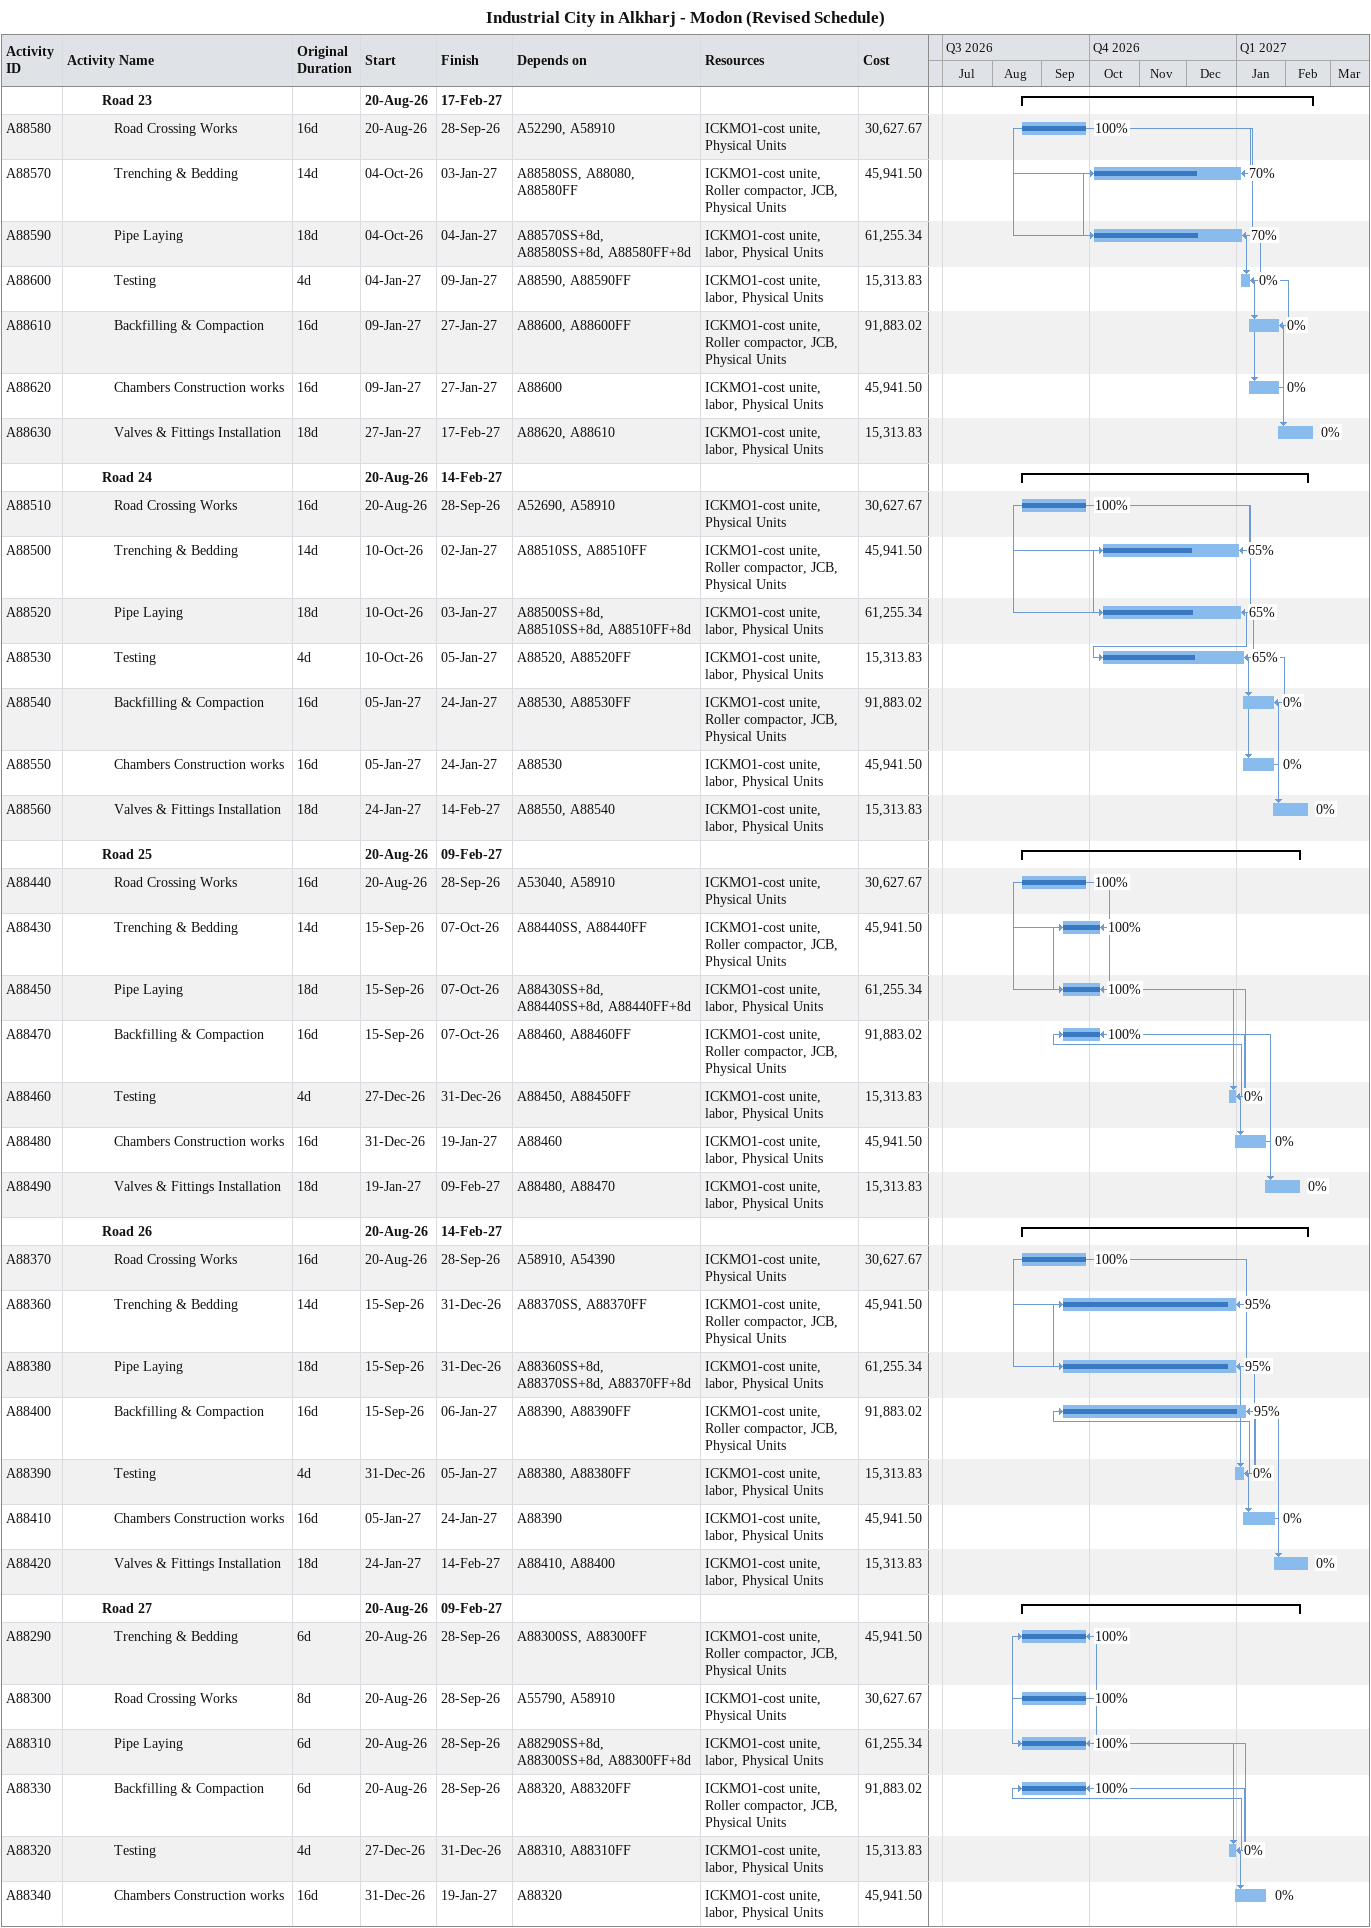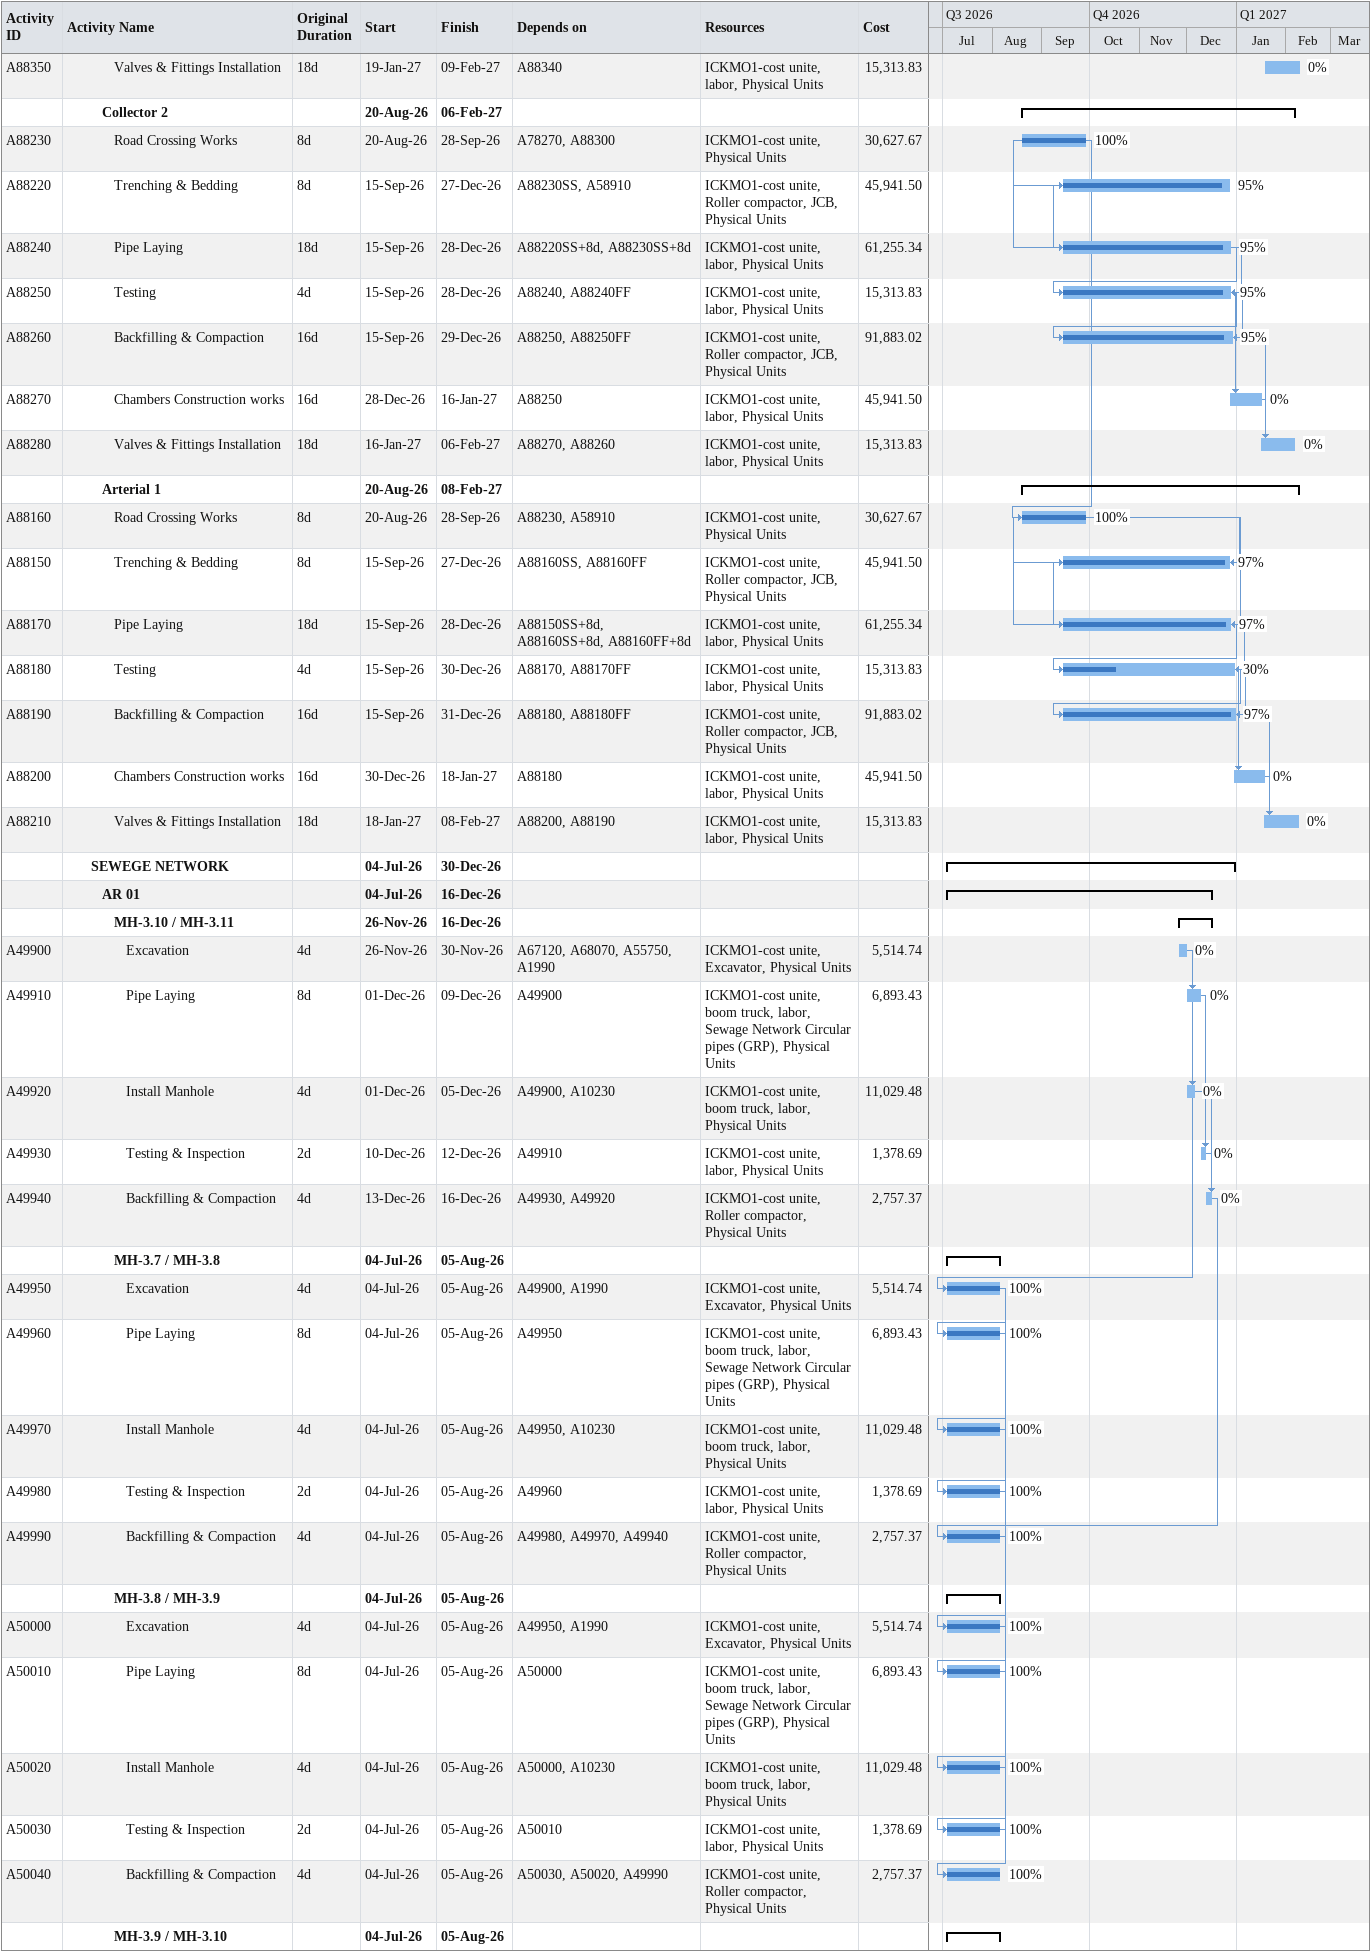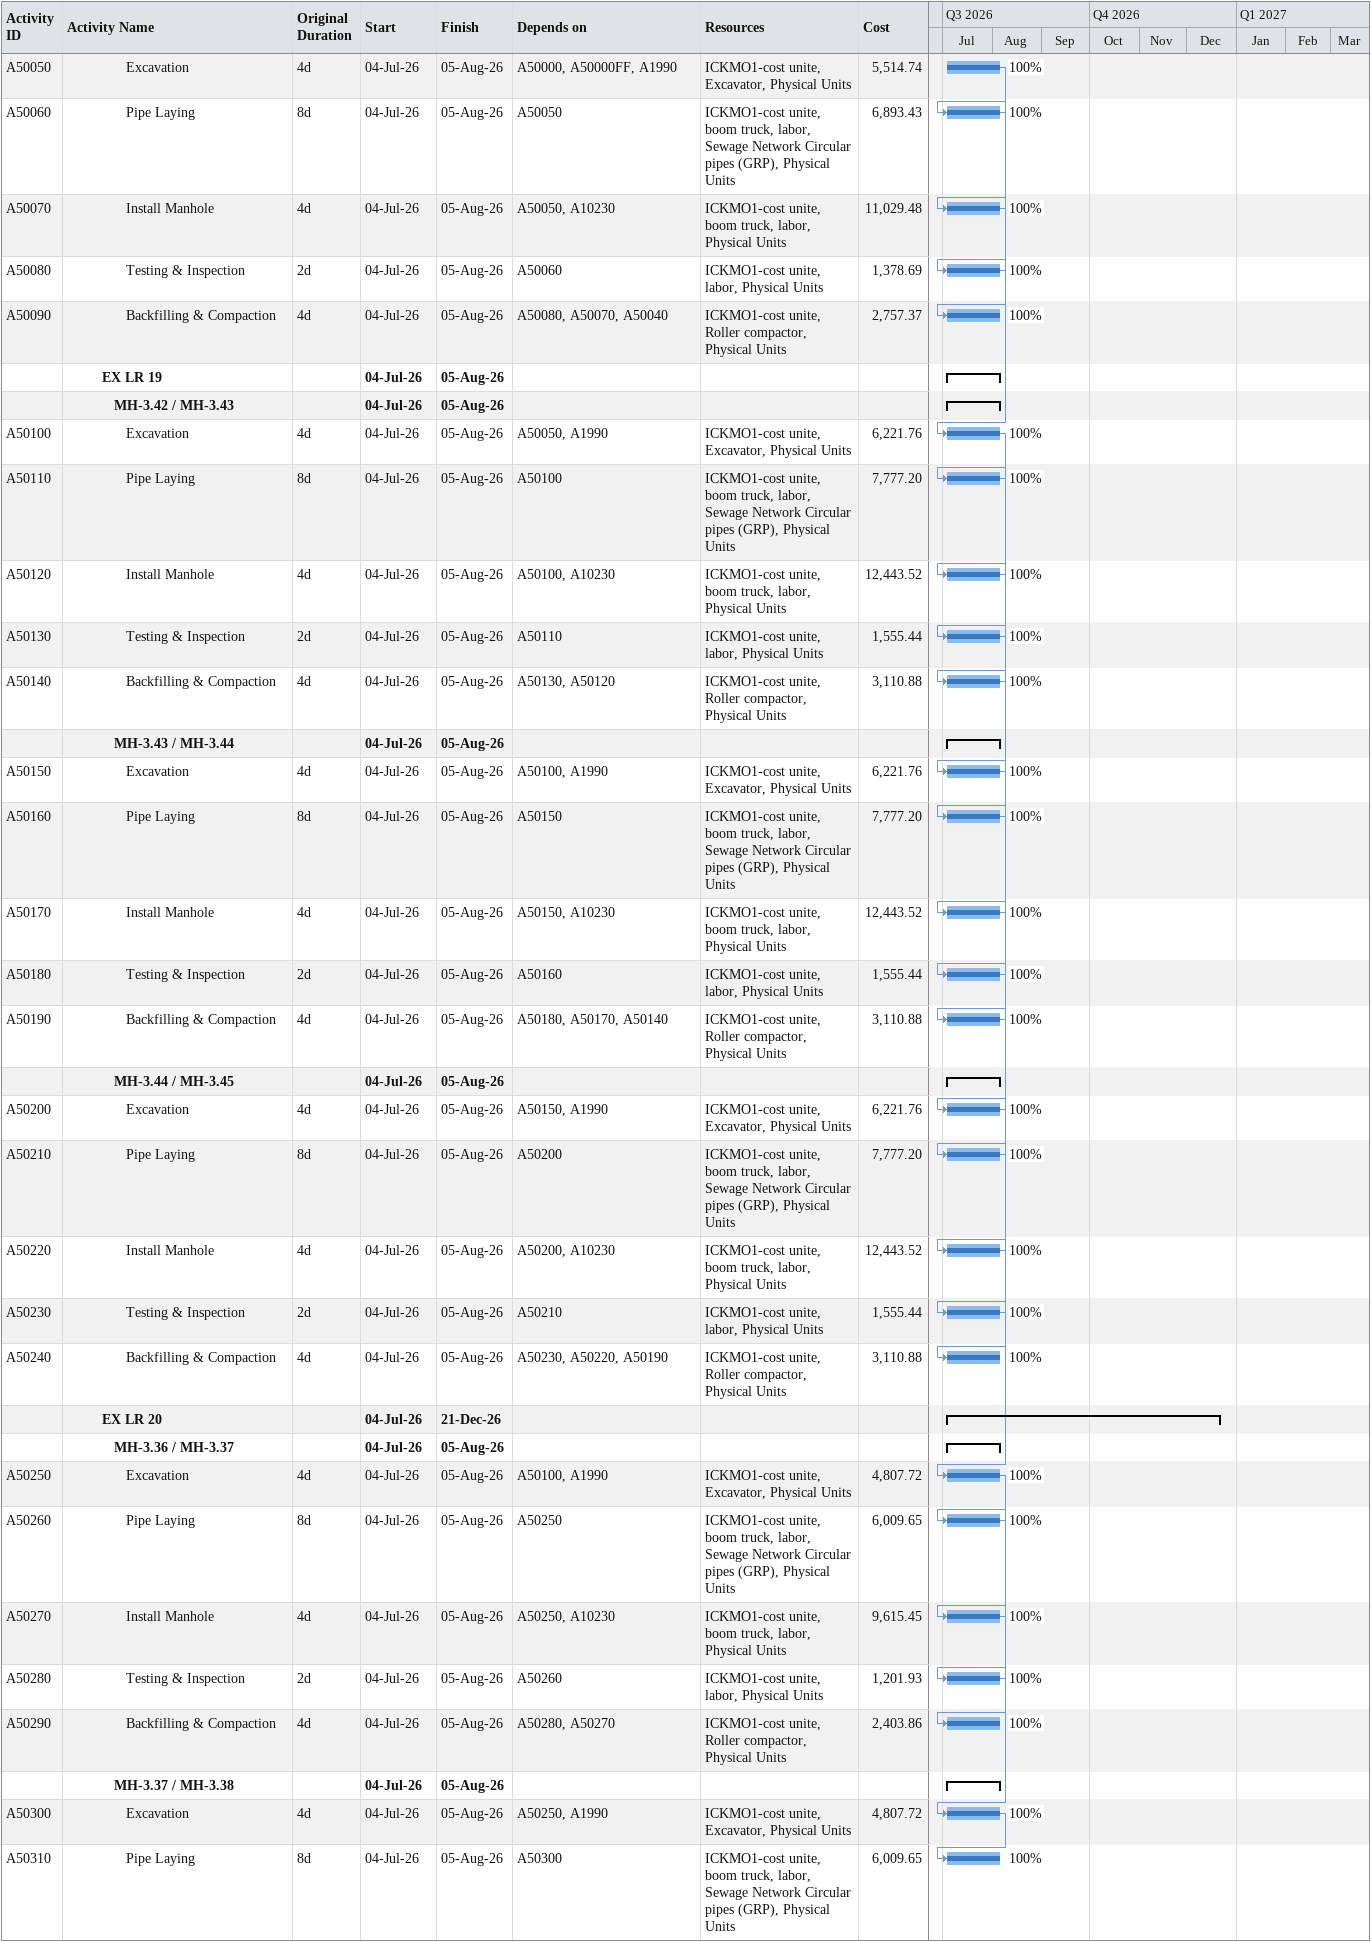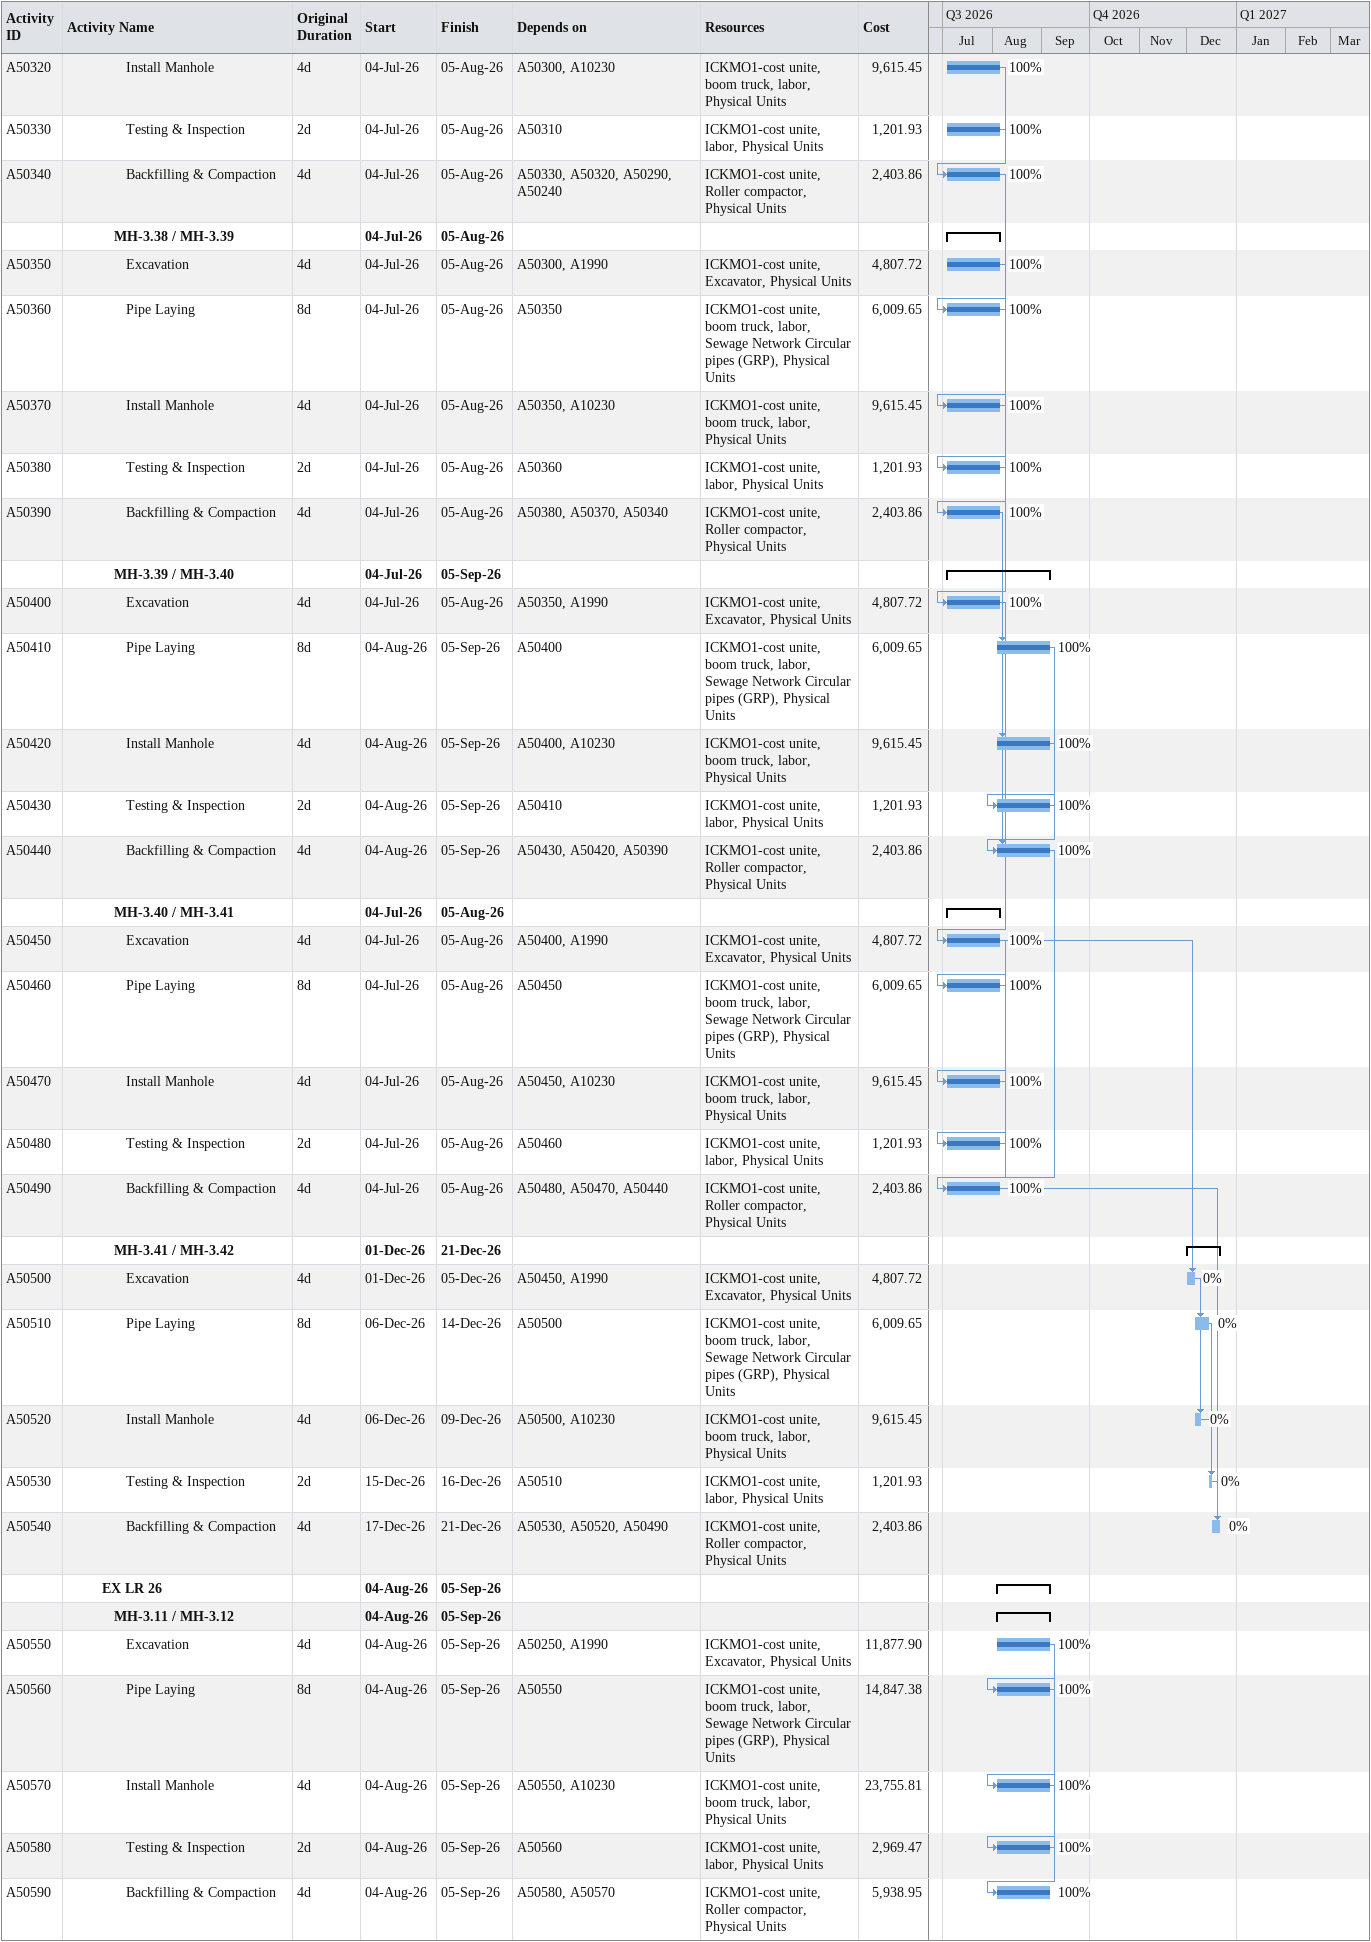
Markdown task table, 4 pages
Industrial City in Alkharj - Modon (Revised Schedule)

| ID | Level | Task | Original duration | Start | Finish | Predecessors | Resources | % complete | Cost |
|---|---|---|---|---|---|---|---|---|---|
|  | 4 | **Road 23** |  | 2026-08-20 | 2027-02-17 |  |  |  |  |
| A88580 | 5 | Road Crossing Works | 16d | 2026-08-20 | 2026-09-28 | A52290, A58910 | ICKMO1-cost unite, Physical Units | 100 | 30627.67 |
| A88570 | 5 | Trenching & Bedding | 14d | 2026-10-04 | 2027-01-03 | A88580SS, A88080, A88580FF | ICKMO1-cost unite, Roller compactor, JCB, Physical Units | 70 | 45941.50 |
| A88590 | 5 | Pipe Laying | 18d | 2026-10-04 | 2027-01-04 | A88570SS+8d, A88580SS+8d, A88580FF+8d | ICKMO1-cost unite, labor, Physical Units | 70 | 61255.34 |
| A88600 | 5 | Testing | 4d | 2027-01-04 | 2027-01-09 | A88590, A88590FF | ICKMO1-cost unite, labor, Physical Units | 0 | 15313.83 |
| A88610 | 5 | Backfilling & Compaction | 16d | 2027-01-09 | 2027-01-27 | A88600, A88600FF | ICKMO1-cost unite, Roller compactor, JCB, Physical Units | 0 | 91883.02 |
| A88620 | 5 | Chambers Construction works | 16d | 2027-01-09 | 2027-01-27 | A88600 | ICKMO1-cost unite, labor, Physical Units | 0 | 45941.50 |
| A88630 | 5 | Valves & Fittings Installation | 18d | 2027-01-27 | 2027-02-17 | A88620, A88610 | ICKMO1-cost unite, labor, Physical Units | 0 | 15313.83 |
|  | 4 | **Road 24** |  | 2026-08-20 | 2027-02-14 |  |  |  |  |
| A88510 | 5 | Road Crossing Works | 16d | 2026-08-20 | 2026-09-28 | A52690, A58910 | ICKMO1-cost unite, Physical Units | 100 | 30627.67 |
| A88500 | 5 | Trenching & Bedding | 14d | 2026-10-10 | 2027-01-02 | A88510SS, A88510FF | ICKMO1-cost unite, Roller compactor, JCB, Physical Units | 65 | 45941.50 |
| A88520 | 5 | Pipe Laying | 18d | 2026-10-10 | 2027-01-03 | A88500SS+8d, A88510SS+8d, A88510FF+8d | ICKMO1-cost unite, labor, Physical Units | 65 | 61255.34 |
| A88530 | 5 | Testing | 4d | 2026-10-10 | 2027-01-05 | A88520, A88520FF | ICKMO1-cost unite, labor, Physical Units | 65 | 15313.83 |
| A88540 | 5 | Backfilling & Compaction | 16d | 2027-01-05 | 2027-01-24 | A88530, A88530FF | ICKMO1-cost unite, Roller compactor, JCB, Physical Units | 0 | 91883.02 |
| A88550 | 5 | Chambers Construction works | 16d | 2027-01-05 | 2027-01-24 | A88530 | ICKMO1-cost unite, labor, Physical Units | 0 | 45941.50 |
| A88560 | 5 | Valves & Fittings Installation | 18d | 2027-01-24 | 2027-02-14 | A88550, A88540 | ICKMO1-cost unite, labor, Physical Units | 0 | 15313.83 |
|  | 4 | **Road 25** |  | 2026-08-20 | 2027-02-09 |  |  |  |  |
| A88440 | 5 | Road Crossing Works | 16d | 2026-08-20 | 2026-09-28 | A53040, A58910 | ICKMO1-cost unite, Physical Units | 100 | 30627.67 |
| A88430 | 5 | Trenching & Bedding | 14d | 2026-09-15 | 2026-10-07 | A88440SS, A88440FF | ICKMO1-cost unite, Roller compactor, JCB, Physical Units | 100 | 45941.50 |
| A88450 | 5 | Pipe Laying | 18d | 2026-09-15 | 2026-10-07 | A88430SS+8d, A88440SS+8d, A88440FF+8d | ICKMO1-cost unite, labor, Physical Units | 100 | 61255.34 |
| A88470 | 5 | Backfilling & Compaction | 16d | 2026-09-15 | 2026-10-07 | A88460, A88460FF | ICKMO1-cost unite, Roller compactor, JCB, Physical Units | 100 | 91883.02 |
| A88460 | 5 | Testing | 4d | 2026-12-27 | 2026-12-31 | A88450, A88450FF | ICKMO1-cost unite, labor, Physical Units | 0 | 15313.83 |
| A88480 | 5 | Chambers Construction works | 16d | 2026-12-31 | 2027-01-19 | A88460 | ICKMO1-cost unite, labor, Physical Units | 0 | 45941.50 |
| A88490 | 5 | Valves & Fittings Installation | 18d | 2027-01-19 | 2027-02-09 | A88480, A88470 | ICKMO1-cost unite, labor, Physical Units | 0 | 15313.83 |
|  | 4 | **Road 26** |  | 2026-08-20 | 2027-02-14 |  |  |  |  |
| A88370 | 5 | Road Crossing Works | 16d | 2026-08-20 | 2026-09-28 | A58910, A54390 | ICKMO1-cost unite, Physical Units | 100 | 30627.67 |
| A88360 | 5 | Trenching & Bedding | 14d | 2026-09-15 | 2026-12-31 | A88370SS, A88370FF | ICKMO1-cost unite, Roller compactor, JCB, Physical Units | 95 | 45941.50 |
| A88380 | 5 | Pipe Laying | 18d | 2026-09-15 | 2026-12-31 | A88360SS+8d, A88370SS+8d, A88370FF+8d | ICKMO1-cost unite, labor, Physical Units | 95 | 61255.34 |
| A88400 | 5 | Backfilling & Compaction | 16d | 2026-09-15 | 2027-01-06 | A88390, A88390FF | ICKMO1-cost unite, Roller compactor, JCB, Physical Units | 95 | 91883.02 |
| A88390 | 5 | Testing | 4d | 2026-12-31 | 2027-01-05 | A88380, A88380FF | ICKMO1-cost unite, labor, Physical Units | 0 | 15313.83 |
| A88410 | 5 | Chambers Construction works | 16d | 2027-01-05 | 2027-01-24 | A88390 | ICKMO1-cost unite, labor, Physical Units | 0 | 45941.50 |
| A88420 | 5 | Valves & Fittings Installation | 18d | 2027-01-24 | 2027-02-14 | A88410, A88400 | ICKMO1-cost unite, labor, Physical Units | 0 | 15313.83 |
|  | 4 | **Road 27** |  | 2026-08-20 | 2027-02-09 |  |  |  |  |
| A88290 | 5 | Trenching & Bedding | 6d | 2026-08-20 | 2026-09-28 | A88300SS, A88300FF | ICKMO1-cost unite, Roller compactor, JCB, Physical Units | 100 | 45941.50 |
| A88300 | 5 | Road Crossing Works | 8d | 2026-08-20 | 2026-09-28 | A55790, A58910 | ICKMO1-cost unite, Physical Units | 100 | 30627.67 |
| A88310 | 5 | Pipe Laying | 6d | 2026-08-20 | 2026-09-28 | A88290SS+8d, A88300SS+8d, A88300FF+8d | ICKMO1-cost unite, labor, Physical Units | 100 | 61255.34 |
| A88330 | 5 | Backfilling & Compaction | 6d | 2026-08-20 | 2026-09-28 | A88320, A88320FF | ICKMO1-cost unite, Roller compactor, JCB, Physical Units | 100 | 91883.02 |
| A88320 | 5 | Testing | 4d | 2026-12-27 | 2026-12-31 | A88310, A88310FF | ICKMO1-cost unite, labor, Physical Units | 0 | 15313.83 |
| A88340 | 5 | Chambers Construction works | 16d | 2026-12-31 | 2027-01-19 | A88320 | ICKMO1-cost unite, labor, Physical Units | 0 | 45941.50 |
| A88350 | 5 | Valves & Fittings Installation | 18d | 2027-01-19 | 2027-02-09 | A88340 | ICKMO1-cost unite, labor, Physical Units | 0 | 15313.83 |
|  | 4 | **Collector 2** |  | 2026-08-20 | 2027-02-06 |  |  |  |  |
| A88230 | 5 | Road Crossing Works | 8d | 2026-08-20 | 2026-09-28 | A78270, A88300 | ICKMO1-cost unite, Physical Units | 100 | 30627.67 |
| A88220 | 5 | Trenching & Bedding | 8d | 2026-09-15 | 2026-12-27 | A88230SS, A58910 | ICKMO1-cost unite, Roller compactor, JCB, Physical Units | 95 | 45941.50 |
| A88240 | 5 | Pipe Laying | 18d | 2026-09-15 | 2026-12-28 | A88220SS+8d, A88230SS+8d | ICKMO1-cost unite, labor, Physical Units | 95 | 61255.34 |
| A88250 | 5 | Testing | 4d | 2026-09-15 | 2026-12-28 | A88240, A88240FF | ICKMO1-cost unite, labor, Physical Units | 95 | 15313.83 |
| A88260 | 5 | Backfilling & Compaction | 16d | 2026-09-15 | 2026-12-29 | A88250, A88250FF | ICKMO1-cost unite, Roller compactor, JCB, Physical Units | 95 | 91883.02 |
| A88270 | 5 | Chambers Construction works | 16d | 2026-12-28 | 2027-01-16 | A88250 | ICKMO1-cost unite, labor, Physical Units | 0 | 45941.50 |
| A88280 | 5 | Valves & Fittings Installation | 18d | 2027-01-16 | 2027-02-06 | A88270, A88260 | ICKMO1-cost unite, labor, Physical Units | 0 | 15313.83 |
|  | 4 | **Arterial 1** |  | 2026-08-20 | 2027-02-08 |  |  |  |  |
| A88160 | 5 | Road Crossing Works | 8d | 2026-08-20 | 2026-09-28 | A88230, A58910 | ICKMO1-cost unite, Physical Units | 100 | 30627.67 |
| A88150 | 5 | Trenching & Bedding | 8d | 2026-09-15 | 2026-12-27 | A88160SS, A88160FF | ICKMO1-cost unite, Roller compactor, JCB, Physical Units | 97 | 45941.50 |
| A88170 | 5 | Pipe Laying | 18d | 2026-09-15 | 2026-12-28 | A88150SS+8d, A88160SS+8d, A88160FF+8d | ICKMO1-cost unite, labor, Physical Units | 97 | 61255.34 |
| A88180 | 5 | Testing | 4d | 2026-09-15 | 2026-12-30 | A88170, A88170FF | ICKMO1-cost unite, labor, Physical Units | 30 | 15313.83 |
| A88190 | 5 | Backfilling & Compaction | 16d | 2026-09-15 | 2026-12-31 | A88180, A88180FF | ICKMO1-cost unite, Roller compactor, JCB, Physical Units | 97 | 91883.02 |
| A88200 | 5 | Chambers Construction works | 16d | 2026-12-30 | 2027-01-18 | A88180 | ICKMO1-cost unite, labor, Physical Units | 0 | 45941.50 |
| A88210 | 5 | Valves & Fittings Installation | 18d | 2027-01-18 | 2027-02-08 | A88200, A88190 | ICKMO1-cost unite, labor, Physical Units | 0 | 15313.83 |
|  | 3 | **SEWEGE NETWORK** |  | 2026-07-04 | 2026-12-30 |  |  |  |  |
|  | 4 | **AR 01** |  | 2026-07-04 | 2026-12-16 |  |  |  |  |
|  | 5 | **MH-3.10 / MH-3.11** |  | 2026-11-26 | 2026-12-16 |  |  |  |  |
| A49900 | 6 | Excavation | 4d | 2026-11-26 | 2026-11-30 | A67120, A68070, A55750, A1990 | ICKMO1-cost unite, Excavator, Physical Units | 0 | 5514.74 |
| A49910 | 6 | Pipe Laying | 8d | 2026-12-01 | 2026-12-09 | A49900 | ICKMO1-cost unite, boom truck, labor, Sewage Network Circular pipes (GRP), Physical Units | 0 | 6893.43 |
| A49920 | 6 | Install Manhole | 4d | 2026-12-01 | 2026-12-05 | A49900, A10230 | ICKMO1-cost unite, boom truck, labor, Physical Units | 0 | 11029.48 |
| A49930 | 6 | Testing & Inspection | 2d | 2026-12-10 | 2026-12-12 | A49910 | ICKMO1-cost unite, labor, Physical Units | 0 | 1378.69 |
| A49940 | 6 | Backfilling & Compaction | 4d | 2026-12-13 | 2026-12-16 | A49930, A49920 | ICKMO1-cost unite, Roller compactor, Physical Units | 0 | 2757.37 |
|  | 5 | **MH-3.7 / MH-3.8** |  | 2026-07-04 | 2026-08-05 |  |  |  |  |
| A49950 | 6 | Excavation | 4d | 2026-07-04 | 2026-08-05 | A49900, A1990 | ICKMO1-cost unite, Excavator, Physical Units | 100 | 5514.74 |
| A49960 | 6 | Pipe Laying | 8d | 2026-07-04 | 2026-08-05 | A49950 | ICKMO1-cost unite, boom truck, labor, Sewage Network Circular pipes (GRP), Physical Units | 100 | 6893.43 |
| A49970 | 6 | Install Manhole | 4d | 2026-07-04 | 2026-08-05 | A49950, A10230 | ICKMO1-cost unite, boom truck, labor, Physical Units | 100 | 11029.48 |
| A49980 | 6 | Testing & Inspection | 2d | 2026-07-04 | 2026-08-05 | A49960 | ICKMO1-cost unite, labor, Physical Units | 100 | 1378.69 |
| A49990 | 6 | Backfilling & Compaction | 4d | 2026-07-04 | 2026-08-05 | A49980, A49970, A49940 | ICKMO1-cost unite, Roller compactor, Physical Units | 100 | 2757.37 |
|  | 5 | **MH-3.8 / MH-3.9** |  | 2026-07-04 | 2026-08-05 |  |  |  |  |
| A50000 | 6 | Excavation | 4d | 2026-07-04 | 2026-08-05 | A49950, A1990 | ICKMO1-cost unite, Excavator, Physical Units | 100 | 5514.74 |
| A50010 | 6 | Pipe Laying | 8d | 2026-07-04 | 2026-08-05 | A50000 | ICKMO1-cost unite, boom truck, labor, Sewage Network Circular pipes (GRP), Physical Units | 100 | 6893.43 |
| A50020 | 6 | Install Manhole | 4d | 2026-07-04 | 2026-08-05 | A50000, A10230 | ICKMO1-cost unite, boom truck, labor, Physical Units | 100 | 11029.48 |
| A50030 | 6 | Testing & Inspection | 2d | 2026-07-04 | 2026-08-05 | A50010 | ICKMO1-cost unite, labor, Physical Units | 100 | 1378.69 |
| A50040 | 6 | Backfilling & Compaction | 4d | 2026-07-04 | 2026-08-05 | A50030, A50020, A49990 | ICKMO1-cost unite, Roller compactor, Physical Units | 100 | 2757.37 |
|  | 5 | **MH-3.9 / MH-3.10** |  | 2026-07-04 | 2026-08-05 |  |  |  |  |
| A50050 | 6 | Excavation | 4d | 2026-07-04 | 2026-08-05 | A50000, A50000FF, A1990 | ICKMO1-cost unite, Excavator, Physical Units | 100 | 5514.74 |
| A50060 | 6 | Pipe Laying | 8d | 2026-07-04 | 2026-08-05 | A50050 | ICKMO1-cost unite, boom truck, labor, Sewage Network Circular pipes (GRP), Physical Units | 100 | 6893.43 |
| A50070 | 6 | Install Manhole | 4d | 2026-07-04 | 2026-08-05 | A50050, A10230 | ICKMO1-cost unite, boom truck, labor, Physical Units | 100 | 11029.48 |
| A50080 | 6 | Testing & Inspection | 2d | 2026-07-04 | 2026-08-05 | A50060 | ICKMO1-cost unite, labor, Physical Units | 100 | 1378.69 |
| A50090 | 6 | Backfilling & Compaction | 4d | 2026-07-04 | 2026-08-05 | A50080, A50070, A50040 | ICKMO1-cost unite, Roller compactor, Physical Units | 100 | 2757.37 |
|  | 4 | **EX LR 19** |  | 2026-07-04 | 2026-08-05 |  |  |  |  |
|  | 5 | **MH-3.42 / MH-3.43** |  | 2026-07-04 | 2026-08-05 |  |  |  |  |
| A50100 | 6 | Excavation | 4d | 2026-07-04 | 2026-08-05 | A50050, A1990 | ICKMO1-cost unite, Excavator, Physical Units | 100 | 6221.76 |
| A50110 | 6 | Pipe Laying | 8d | 2026-07-04 | 2026-08-05 | A50100 | ICKMO1-cost unite, boom truck, labor, Sewage Network Circular pipes (GRP), Physical Units | 100 | 7777.20 |
| A50120 | 6 | Install Manhole | 4d | 2026-07-04 | 2026-08-05 | A50100, A10230 | ICKMO1-cost unite, boom truck, labor, Physical Units | 100 | 12443.52 |
| A50130 | 6 | Testing & Inspection | 2d | 2026-07-04 | 2026-08-05 | A50110 | ICKMO1-cost unite, labor, Physical Units | 100 | 1555.44 |
| A50140 | 6 | Backfilling & Compaction | 4d | 2026-07-04 | 2026-08-05 | A50130, A50120 | ICKMO1-cost unite, Roller compactor, Physical Units | 100 | 3110.88 |
|  | 5 | **MH-3.43 / MH-3.44** |  | 2026-07-04 | 2026-08-05 |  |  |  |  |
| A50150 | 6 | Excavation | 4d | 2026-07-04 | 2026-08-05 | A50100, A1990 | ICKMO1-cost unite, Excavator, Physical Units | 100 | 6221.76 |
| A50160 | 6 | Pipe Laying | 8d | 2026-07-04 | 2026-08-05 | A50150 | ICKMO1-cost unite, boom truck, labor, Sewage Network Circular pipes (GRP), Physical Units | 100 | 7777.20 |
| A50170 | 6 | Install Manhole | 4d | 2026-07-04 | 2026-08-05 | A50150, A10230 | ICKMO1-cost unite, boom truck, labor, Physical Units | 100 | 12443.52 |
| A50180 | 6 | Testing & Inspection | 2d | 2026-07-04 | 2026-08-05 | A50160 | ICKMO1-cost unite, labor, Physical Units | 100 | 1555.44 |
| A50190 | 6 | Backfilling & Compaction | 4d | 2026-07-04 | 2026-08-05 | A50180, A50170, A50140 | ICKMO1-cost unite, Roller compactor, Physical Units | 100 | 3110.88 |
|  | 5 | **MH-3.44 / MH-3.45** |  | 2026-07-04 | 2026-08-05 |  |  |  |  |
| A50200 | 6 | Excavation | 4d | 2026-07-04 | 2026-08-05 | A50150, A1990 | ICKMO1-cost unite, Excavator, Physical Units | 100 | 6221.76 |
| A50210 | 6 | Pipe Laying | 8d | 2026-07-04 | 2026-08-05 | A50200 | ICKMO1-cost unite, boom truck, labor, Sewage Network Circular pipes (GRP), Physical Units | 100 | 7777.20 |
| A50220 | 6 | Install Manhole | 4d | 2026-07-04 | 2026-08-05 | A50200, A10230 | ICKMO1-cost unite, boom truck, labor, Physical Units | 100 | 12443.52 |
| A50230 | 6 | Testing & Inspection | 2d | 2026-07-04 | 2026-08-05 | A50210 | ICKMO1-cost unite, labor, Physical Units | 100 | 1555.44 |
| A50240 | 6 | Backfilling & Compaction | 4d | 2026-07-04 | 2026-08-05 | A50230, A50220, A50190 | ICKMO1-cost unite, Roller compactor, Physical Units | 100 | 3110.88 |
|  | 4 | **EX LR 20** |  | 2026-07-04 | 2026-12-21 |  |  |  |  |
|  | 5 | **MH-3.36 / MH-3.37** |  | 2026-07-04 | 2026-08-05 |  |  |  |  |
| A50250 | 6 | Excavation | 4d | 2026-07-04 | 2026-08-05 | A50100, A1990 | ICKMO1-cost unite, Excavator, Physical Units | 100 | 4807.72 |
| A50260 | 6 | Pipe Laying | 8d | 2026-07-04 | 2026-08-05 | A50250 | ICKMO1-cost unite, boom truck, labor, Sewage Network Circular pipes (GRP), Physical Units | 100 | 6009.65 |
| A50270 | 6 | Install Manhole | 4d | 2026-07-04 | 2026-08-05 | A50250, A10230 | ICKMO1-cost unite, boom truck, labor, Physical Units | 100 | 9615.45 |
| A50280 | 6 | Testing & Inspection | 2d | 2026-07-04 | 2026-08-05 | A50260 | ICKMO1-cost unite, labor, Physical Units | 100 | 1201.93 |
| A50290 | 6 | Backfilling & Compaction | 4d | 2026-07-04 | 2026-08-05 | A50280, A50270 | ICKMO1-cost unite, Roller compactor, Physical Units | 100 | 2403.86 |
|  | 5 | **MH-3.37 / MH-3.38** |  | 2026-07-04 | 2026-08-05 |  |  |  |  |
| A50300 | 6 | Excavation | 4d | 2026-07-04 | 2026-08-05 | A50250, A1990 | ICKMO1-cost unite, Excavator, Physical Units | 100 | 4807.72 |
| A50310 | 6 | Pipe Laying | 8d | 2026-07-04 | 2026-08-05 | A50300 | ICKMO1-cost unite, boom truck, labor, Sewage Network Circular pipes (GRP), Physical Units | 100 | 6009.65 |
| A50320 | 6 | Install Manhole | 4d | 2026-07-04 | 2026-08-05 | A50300, A10230 | ICKMO1-cost unite, boom truck, labor, Physical Units | 100 | 9615.45 |
| A50330 | 6 | Testing & Inspection | 2d | 2026-07-04 | 2026-08-05 | A50310 | ICKMO1-cost unite, labor, Physical Units | 100 | 1201.93 |
| A50340 | 6 | Backfilling & Compaction | 4d | 2026-07-04 | 2026-08-05 | A50330, A50320, A50290, A50240 | ICKMO1-cost unite, Roller compactor, Physical Units | 100 | 2403.86 |
|  | 5 | **MH-3.38 / MH-3.39** |  | 2026-07-04 | 2026-08-05 |  |  |  |  |
| A50350 | 6 | Excavation | 4d | 2026-07-04 | 2026-08-05 | A50300, A1990 | ICKMO1-cost unite, Excavator, Physical Units | 100 | 4807.72 |
| A50360 | 6 | Pipe Laying | 8d | 2026-07-04 | 2026-08-05 | A50350 | ICKMO1-cost unite, boom truck, labor, Sewage Network Circular pipes (GRP), Physical Units | 100 | 6009.65 |
| A50370 | 6 | Install Manhole | 4d | 2026-07-04 | 2026-08-05 | A50350, A10230 | ICKMO1-cost unite, boom truck, labor, Physical Units | 100 | 9615.45 |
| A50380 | 6 | Testing & Inspection | 2d | 2026-07-04 | 2026-08-05 | A50360 | ICKMO1-cost unite, labor, Physical Units | 100 | 1201.93 |
| A50390 | 6 | Backfilling & Compaction | 4d | 2026-07-04 | 2026-08-05 | A50380, A50370, A50340 | ICKMO1-cost unite, Roller compactor, Physical Units | 100 | 2403.86 |
|  | 5 | **MH-3.39 / MH-3.40** |  | 2026-07-04 | 2026-09-05 |  |  |  |  |
| A50400 | 6 | Excavation | 4d | 2026-07-04 | 2026-08-05 | A50350, A1990 | ICKMO1-cost unite, Excavator, Physical Units | 100 | 4807.72 |
| A50410 | 6 | Pipe Laying | 8d | 2026-08-04 | 2026-09-05 | A50400 | ICKMO1-cost unite, boom truck, labor, Sewage Network Circular pipes (GRP), Physical Units | 100 | 6009.65 |
| A50420 | 6 | Install Manhole | 4d | 2026-08-04 | 2026-09-05 | A50400, A10230 | ICKMO1-cost unite, boom truck, labor, Physical Units | 100 | 9615.45 |
| A50430 | 6 | Testing & Inspection | 2d | 2026-08-04 | 2026-09-05 | A50410 | ICKMO1-cost unite, labor, Physical Units | 100 | 1201.93 |
| A50440 | 6 | Backfilling & Compaction | 4d | 2026-08-04 | 2026-09-05 | A50430, A50420, A50390 | ICKMO1-cost unite, Roller compactor, Physical Units | 100 | 2403.86 |
|  | 5 | **MH-3.40 / MH-3.41** |  | 2026-07-04 | 2026-08-05 |  |  |  |  |
| A50450 | 6 | Excavation | 4d | 2026-07-04 | 2026-08-05 | A50400, A1990 | ICKMO1-cost unite, Excavator, Physical Units | 100 | 4807.72 |
| A50460 | 6 | Pipe Laying | 8d | 2026-07-04 | 2026-08-05 | A50450 | ICKMO1-cost unite, boom truck, labor, Sewage Network Circular pipes (GRP), Physical Units | 100 | 6009.65 |
| A50470 | 6 | Install Manhole | 4d | 2026-07-04 | 2026-08-05 | A50450, A10230 | ICKMO1-cost unite, boom truck, labor, Physical Units | 100 | 9615.45 |
| A50480 | 6 | Testing & Inspection | 2d | 2026-07-04 | 2026-08-05 | A50460 | ICKMO1-cost unite, labor, Physical Units | 100 | 1201.93 |
| A50490 | 6 | Backfilling & Compaction | 4d | 2026-07-04 | 2026-08-05 | A50480, A50470, A50440 | ICKMO1-cost unite, Roller compactor, Physical Units | 100 | 2403.86 |
|  | 5 | **MH-3.41 / MH-3.42** |  | 2026-12-01 | 2026-12-21 |  |  |  |  |
| A50500 | 6 | Excavation | 4d | 2026-12-01 | 2026-12-05 | A50450, A1990 | ICKMO1-cost unite, Excavator, Physical Units | 0 | 4807.72 |
| A50510 | 6 | Pipe Laying | 8d | 2026-12-06 | 2026-12-14 | A50500 | ICKMO1-cost unite, boom truck, labor, Sewage Network Circular pipes (GRP), Physical Units | 0 | 6009.65 |
| A50520 | 6 | Install Manhole | 4d | 2026-12-06 | 2026-12-09 | A50500, A10230 | ICKMO1-cost unite, boom truck, labor, Physical Units | 0 | 9615.45 |
| A50530 | 6 | Testing & Inspection | 2d | 2026-12-15 | 2026-12-16 | A50510 | ICKMO1-cost unite, labor, Physical Units | 0 | 1201.93 |
| A50540 | 6 | Backfilling & Compaction | 4d | 2026-12-17 | 2026-12-21 | A50530, A50520, A50490 | ICKMO1-cost unite, Roller compactor, Physical Units | 0 | 2403.86 |
|  | 4 | **EX LR 26** |  | 2026-08-04 | 2026-09-05 |  |  |  |  |
|  | 5 | **MH-3.11 / MH-3.12** |  | 2026-08-04 | 2026-09-05 |  |  |  |  |
| A50550 | 6 | Excavation | 4d | 2026-08-04 | 2026-09-05 | A50250, A1990 | ICKMO1-cost unite, Excavator, Physical Units | 100 | 11877.90 |
| A50560 | 6 | Pipe Laying | 8d | 2026-08-04 | 2026-09-05 | A50550 | ICKMO1-cost unite, boom truck, labor, Sewage Network Circular pipes (GRP), Physical Units | 100 | 14847.38 |
| A50570 | 6 | Install Manhole | 4d | 2026-08-04 | 2026-09-05 | A50550, A10230 | ICKMO1-cost unite, boom truck, labor, Physical Units | 100 | 23755.81 |
| A50580 | 6 | Testing & Inspection | 2d | 2026-08-04 | 2026-09-05 | A50560 | ICKMO1-cost unite, labor, Physical Units | 100 | 2969.47 |
| A50590 | 6 | Backfilling & Compaction | 4d | 2026-08-04 | 2026-09-05 | A50580, A50570 | ICKMO1-cost unite, Roller compactor, Physical Units | 100 | 5938.95 |
